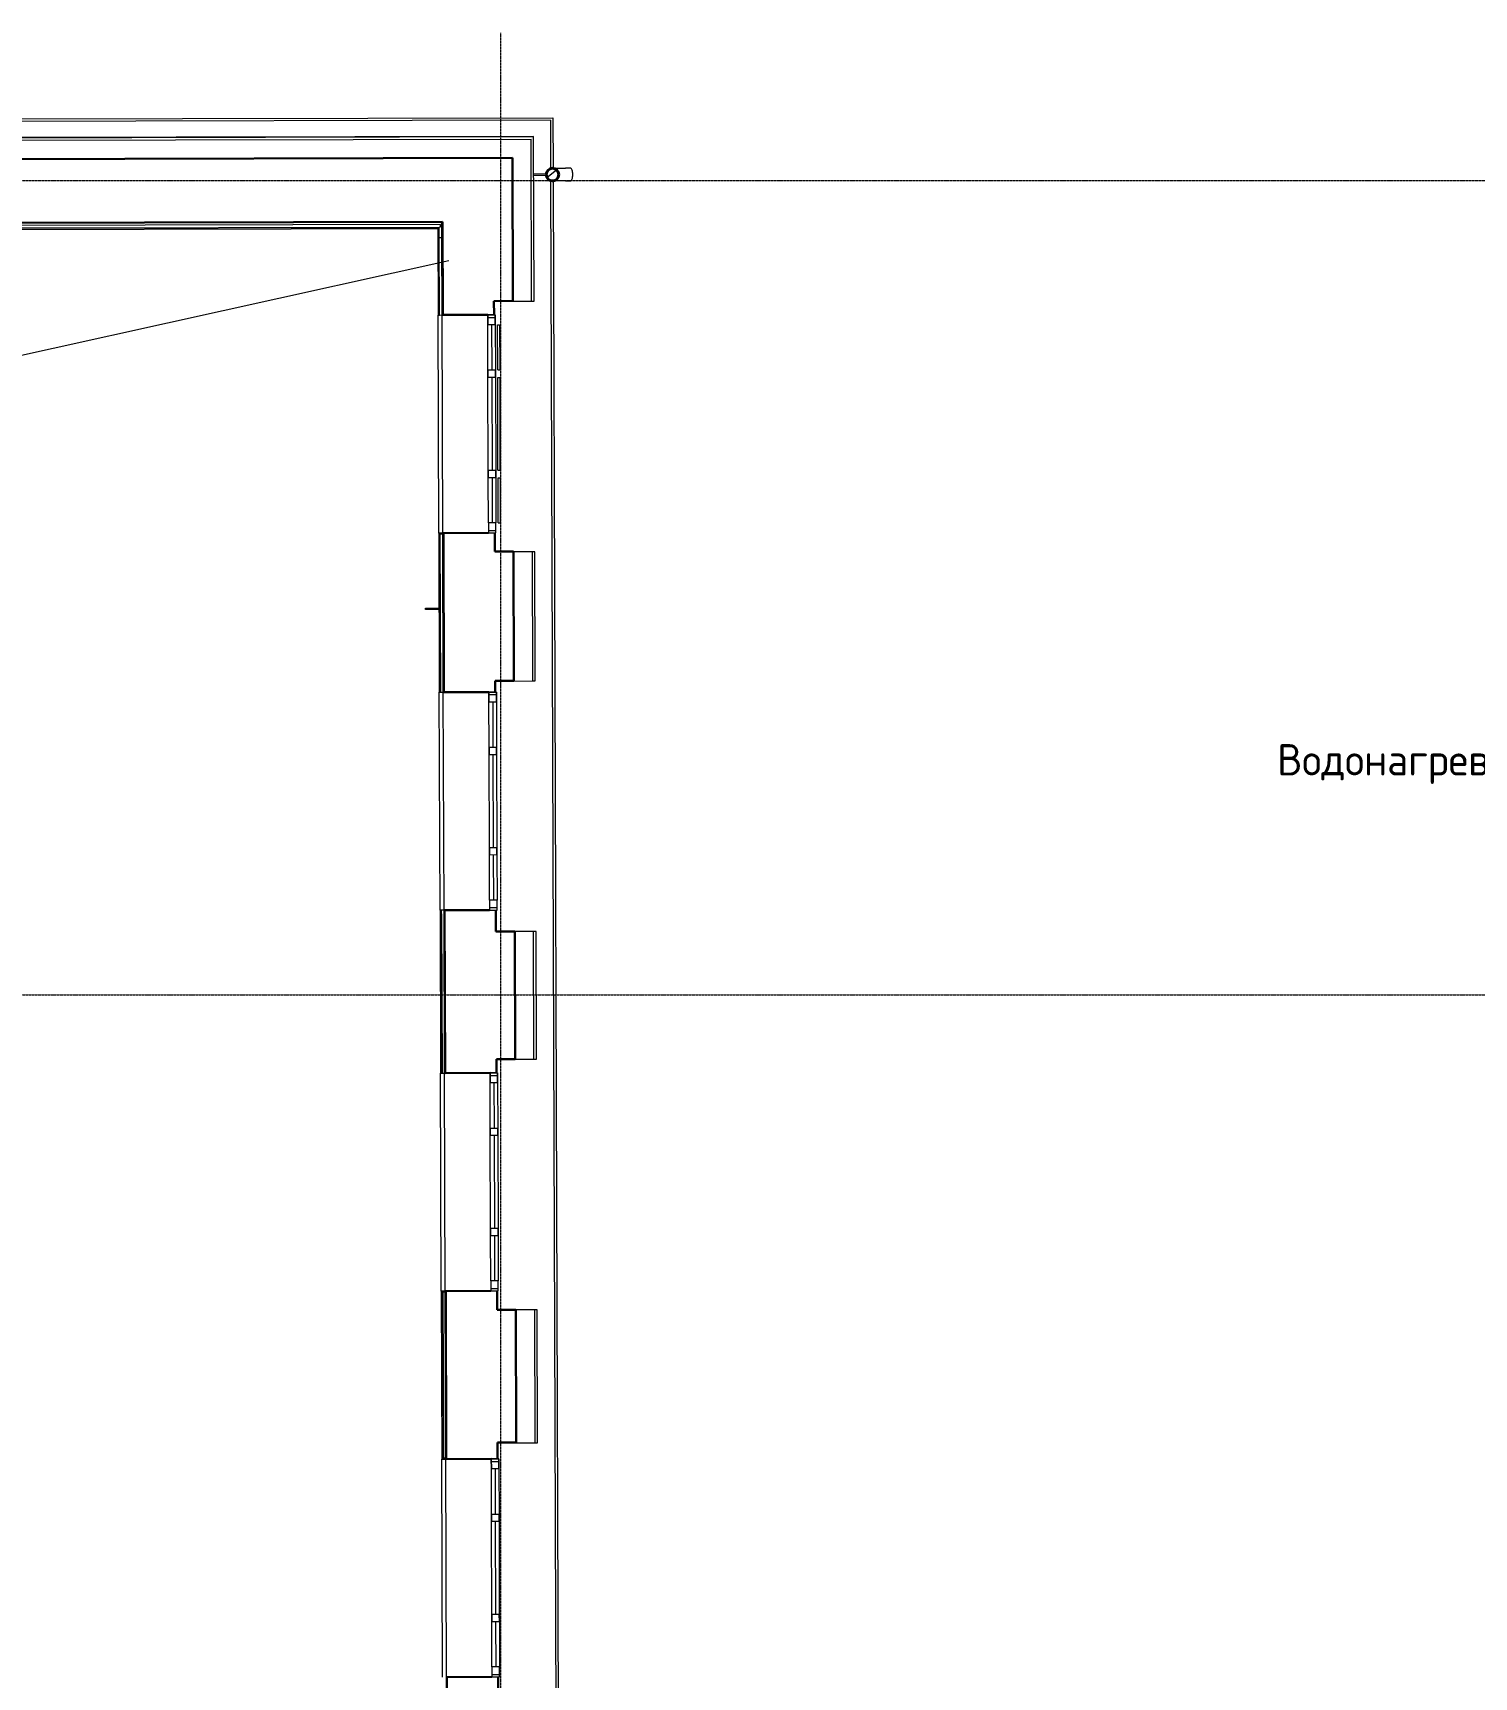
# Model space of a CAD drawing. Header units: millimetres. Extents: x -32 to 417638015, y -35 to 175284279.
# Drawn here: x 416291570 to 416303075, y 175262801 to 175275923 of the extents above; entities that cross this region are included whole.
import ezdxf

# ---------------------------------------------------------------- set-up
doc = ezdxf.new("R2010")
doc.units = ezdxf.units.MM
doc.linetypes.add('ADSK_Линия сетки', pattern=[25, 20, -2.5, 0, -2.5])
for name, color, linetype, lineweight in [('_ Окна', 7, 'Continuous', 9), ('Обобщенные модели', 7, 'Continuous', 18), ('Окна', 7, 'Continuous', 9), ('Оси', 253, 'Continuous', 9), ('Стены внутренние', 7, 'Continuous', 18), ('Стены наружные', 7, 'Continuous', 18), ('Стены несущие', 7, 'Continuous', 30), ('Стены отделка', 7, 'Continuous', 30), ('Стены штриховка', 7, 'Continuous', 9), ('ШТРИХОВКА', 252, 'Continuous', 15)]:
    doc.layers.add(name, color=color, linetype=linetype, lineweight=lineweight)
doc.layers.add('PDF _Текст', color=7, linetype='Continuous')
doc.layers.add('Линии', color=7, linetype='Continuous', lineweight=9, true_color=0x00a600)
doc.styles.add('PDF GOST Common', font='GOST_Common.ttf')

# ---------------------------------------------------------------- blocks, each defined once
blk = doc.blocks.new('1 этаж')
at = {"layer": 'Обобщенные модели', "lineweight": 9}
h = blk.add_hatch(dxfattribs=at)
h.set_pattern_fill('FP_19', color=8, scale=0.9999999999999998, angle=-89.82238493604014, style=0, pattern_type=2)
h.set_pattern_definition([(44.99961506395988, (557.2008913450591, 188.9020115992462), (-106.0653045815197, 106.0667297696571), [])])
h.paths.add_polyline_path([(31508.58276602366, 43232.25756422773), (31530.83475250033, 43232.32654488731), (31550.85316997826, 43242.04346940935), (31564.67312536619, 43259.48378172196), (31569.55740700896, 43281.19321408035), (31563.74933162361, 43303.85541749007), (31550.61080513474, 43320.22624199428), (31530.53252848382, 43329.81886766269), (31508.28054200712, 43329.74988700318), (31488.26212452926, 43320.03296248118), (31474.44216914129, 43302.59265016851), (31469.55788749853, 43280.88321781013), (31474.57667148213, 43259.20448473333), (31488.50448937274, 43241.85018989624), (31504.83412319677, 43234.04852109263)])
at = {"layer": '_ Окна', "color": 8, "lineweight": 18}
for p, q in [((31003.0253092637, 42161.62349153258), (31063.02502096995, 42161.80948929471)), ((31003.27330627988, 42081.62387592426), (31003.0253092637, 42161.62349153258)), ((31063.02502096995, 42161.80948929471), (31063.27301798612, 42081.80987368639)), ((31063.27301798612, 42081.80987368639), (31003.27330627988, 42081.62387592426)), ((31004.38929285268, 41721.62560568679), (31064.38900455893, 41721.81160344892)), ((31004.57529061482, 41661.62589398054), (31004.38929285268, 41721.62560568679)), ((31064.57500232106, 41661.81189174268), (31004.57529061482, 41661.62589398054)), ((31064.38900455893, 41721.81160344892), (31064.57500232106, 41661.81189174268)), ((31006.86926301447, 40921.62944960353), (31066.86897472071, 40921.81544736565)), ((31007.0552607766, 40861.62973789728), (31006.86926301447, 40921.62944960353)), ((31067.05497248284, 40861.81573565941), (31007.0552607766, 40861.62973789728)), ((31066.86897472071, 40921.81544736565), (31067.05497248284, 40861.81573565941)), ((31068.17095905565, 40501.81746542194), (31008.1712473494, 40501.63146765981)), ((31008.1712473494, 40501.63146765981), (31008.41924436558, 40421.63185205148)), ((31008.41924436558, 40421.63185205148), (31068.41895607182, 40421.81784981362)), ((31068.41895607182, 40421.81784981362), (31068.17095905565, 40501.81746542194)), ((31012.35864718035, 39150.84756696404), (31072.35835888659, 39151.03356472617)), ((31012.60664419652, 39070.84795135571), (31012.35864718035, 39150.84756696404)), ((31072.35835888659, 39151.03356472617), (31072.60635590277, 39071.03394911785)), ((31072.60635590277, 39071.03394911785), (31012.60664419652, 39070.84795135571)), ((31013.72263076933, 38710.84968111824), (31073.72234247557, 38711.03567888038)), ((31013.90862853146, 38650.849969412), (31013.72263076933, 38710.84968111824)), ((31073.72234247557, 38711.03567888038), (31073.9083402377, 38651.03596717413)), ((31073.9083402377, 38651.03596717413), (31013.90862853146, 38650.849969412)), ((31016.20260093111, 37910.85352503498), (31076.20231263735, 37911.03952279711)), ((31016.38859869324, 37850.85381332874), (31016.20260093111, 37910.85352503498)), ((31076.38831039948, 37851.03981109086), (31016.38859869324, 37850.85381332874)), ((31076.20231263735, 37911.03952279711), (31076.38831039948, 37851.03981109086)), ((31077.50429697229, 37491.0415408534), (31017.50458526604, 37490.85554309127)), ((31017.50458526604, 37490.85554309127), (31017.75258228222, 37410.85592748294)), ((31017.75258228222, 37410.85592748294), (31077.75229398847, 37411.04192524507)), ((31077.75229398847, 37411.04192524507), (31077.50429697229, 37491.0415408534)), ((31021.77928101557, 36111.9114651537), (31081.77899272181, 36112.09746291583)), ((31022.02727803175, 36031.91184954537), (31021.77928101557, 36111.9114651537)), ((31081.77899272181, 36112.09746291583), (31082.02698973799, 36032.09784730751)), ((31082.02698973799, 36032.09784730751), (31022.02727803175, 36031.91184954537)), ((31023.14326460455, 35671.9135793079), (31083.1429763108, 35672.09957707004)), ((31023.32926236668, 35611.91386760166), (31023.14326460455, 35671.9135793079)), ((31083.32897407293, 35612.09986536379), (31023.32926236668, 35611.91386760166)), ((31083.1429763108, 35672.09957707004), (31083.32897407293, 35612.09986536379)), ((31025.62323476633, 34871.91742322464), (31085.62294647258, 34872.10342098677)), ((31025.80923252847, 34811.9177115184), (31025.62323476633, 34871.91742322464)), ((31085.80894423471, 34812.10370928053), (31025.80923252847, 34811.9177115184)), ((31085.62294647258, 34872.10342098677), (31085.80894423471, 34812.10370928053)), ((31086.92493080751, 34452.10543904306), (31026.92521910127, 34451.91944128093)), ((31026.92521910127, 34451.91944128093), (31027.17321611744, 34371.9198256726)), ((31087.17292782369, 34372.10582343474), (31086.92493080751, 34452.10543904306)), ((31027.17321611744, 34371.9198256726), (31087.17292782369, 34372.10582343474)), ((31031.32919638147, 33031.2713423925), (31091.32890808772, 33031.45734015464)), ((31031.57719339765, 32951.27172678417), (31031.32919638147, 33031.2713423925)), ((31091.5769051039, 32951.45772454631), (31031.57719339765, 32951.27172678417)), ((31091.32890808772, 33031.45734015464), (31091.5769051039, 32951.45772454631)), ((31032.69317997045, 32591.27345654671), (31092.6928916767, 32591.45945430884)), ((31032.87917773259, 32531.27374484046), (31032.69317997045, 32591.27345654671)), ((31092.6928916767, 32591.45945430884), (31092.87888943883, 32531.4597426026)), ((31092.87888943883, 32531.4597426026), (31032.87917773259, 32531.27374484046)), ((31035.17315013224, 31791.27730046344), (31095.17286183848, 31791.46329822558)), ((31035.35914789437, 31731.2775887572), (31035.17315013224, 31791.27730046344)), ((31095.17286183848, 31791.46329822558), (31095.35885960061, 31731.46358651933)), ((31095.35885960061, 31731.46358651933), (31035.35914789437, 31731.2775887572)), ((31096.47484617342, 31371.46531628186), (31036.47513446717, 31371.27931851973)), ((31036.47513446717, 31371.27931851973), (31036.72313148335, 31291.2797029114)), ((31096.72284318959, 31291.46570067354), (31096.47484617342, 31371.46531628186)), ((31036.72313148335, 31291.2797029114), (31096.72284318959, 31291.46570067354))]:
    blk.add_line(p, q, dxfattribs=at)
at = {"layer": '_ Окна', "color": 8}
for p, q in [((31003.08730851775, 42141.6235876305), (31063.08702022399, 42141.80958539264)), ((31033.27316213299, 42081.71687480532), (31034.38914870579, 41721.71860456785)), ((31034.57514646792, 41661.71889286161), (31036.86911886757, 40921.72244848459)), ((31037.0551166297, 40861.72273677834), (31038.1711032025, 40501.72446654088)), ((31008.35724511153, 40441.63175595357), (31068.35695681778, 40441.8177537157)), ((31012.42064643439, 39130.84766306196), (31072.42035814064, 39131.03366082409)), ((31042.60650004963, 39070.94095023678), (31043.72248662243, 38710.94267999931)), ((31043.90848438457, 38650.94296829306), (31046.20245678421, 37910.94652391605)), ((31046.38845454634, 37850.9468122098), (31047.50444111914, 37490.94854197234)), ((31017.69058302818, 37430.85583138502), (31077.69029473442, 37431.04182914715)), ((31021.84128026961, 36091.91156125162), (31081.84099197586, 36092.09755901375)), ((31052.02713388485, 36032.00484842644), (31053.14312045765, 35672.00657818897)), ((31053.32911821979, 35612.00686648273), (31055.62309061944, 34872.01042210571)), ((31055.80908838157, 34812.01071039946), (31056.92507495437, 34452.012440162)), ((31027.1112168634, 34391.91972957469), (31087.11092856964, 34392.10572733681)), ((31031.39119563552, 33011.27143849042), (31091.39090734176, 33011.45743625255)), ((31061.57704925076, 32951.36472566525), (31062.69303582356, 32591.36645542777)), ((31062.87903358569, 32531.36674372153), (31065.17300598534, 31791.37029934451)), ((31065.35900374747, 31731.37058763827), (31066.47499032027, 31371.3723174008)), ((31036.6611322293, 31311.27960681348), (31096.66084393555, 31311.46560457562))]:
    blk.add_line(p, q, dxfattribs=at)
at = {"layer": 'Линии', "color": 8}
blk.add_line((21076.78712641931, 40466.78835131321), (30691.67705611693, 42596.06650913344), dxfattribs=at)
at = {"layer": 'Обобщенные модели', "color": 8}
for p, q in [((31665.55353469038, 43331.49104017158), (31623.04960194726, 43331.35927893227)), ((31468.68360918342, 43285.88053159157), (31369.54286817471, 43285.57319751546)), ((31369.57386780173, 43275.57324556442), (31468.71460881044, 43275.88057964053)), ((31623.35959821749, 43231.35975942187), (31665.86353096059, 43231.49152066117))]:
    blk.add_line(p, q, dxfattribs=at)
at = {"layer": 'Обобщенные модели', "color": 8, "flags": 128}
for points in [[(31532.4194561387, 43331.07832751063), (31533.68983098696, 43331.0822656442), (31536.35332925518, 43331.09052242916), (31539.2296768998, 43331.09943904242), (31542.31427237821, 43331.1090012193), (31545.60218099564, 43331.11919366236), (31549.08814279968, 43331.13000006585), (31552.76658099509, 43331.14140314185), (31556.63161086544, 43331.15338464786), (31560.67704918743, 43331.16592541603), (31564.89642412274, 43331.1790053838), (31569.28298557155, 43331.19260362603), (31573.82971597127, 43331.20669838841), (31578.52934152323, 43331.22126712234), (31583.37434382904, 43331.23628652094), (31588.35697191856, 43331.2517325564), (31593.46925464976, 43331.26758051833), (31598.70301346082, 43331.2838050534), (31604.04987545414, 43331.30038020579), (31609.50128679112, 43331.31727945881), (31615.04852637652, 43331.33447577725), (31620.68271981036, 43331.35194165068), (31623.04960194726, 43331.35927893227)], [(31623.35959821749, 43231.35975942187), (31617.69188501663, 43231.34218963791), (31612.10739278218, 43231.3248778371), (31606.6150555104, 43231.3078517146), (31601.22365976932, 43231.29113850858), (31595.941830642, 43231.27476495662), (31590.77801792833, 43231.25875725289), (31585.74048262708, 43231.24314100631), (31580.83728372011, 43231.22794119954), (31576.07626527974, 43231.21318214904), (31571.46504391982, 43231.19888746613), (31567.01099661086, 43231.18508001925), (31562.7212488784, 43231.17178189738), (31558.60266340373, 43231.15901437467), (31554.66182904501, 43231.14679787645), (31550.90505029655, 43231.13515194649), (31547.33833720297, 43231.1240952158), (31543.96739574431, 43231.1136453728), (31540.79761870786, 43231.103819135), (31537.83407706067, 43231.09463222228), (31535.08151183718, 43231.08609933175), (31532.72945240893, 43231.07880800022)]]:
    blk.add_lwpolyline(points, dxfattribs=at)
at = {"layer": 'Обобщенные модели', "color": 8}
for radius, start, end in [(52.00000000000002, 0.1776150641280949, 180.1776150641281), (52.00000000000001, 180.1776150641281, 0.1776150641280949)]:
    blk.add_arc((31519.55764725379, 43281.03821594523), radius, start, end, dxfattribs=at)
at = {"layer": 'Обобщенные модели', "color": 8, "lineweight": 40}
for radius, start, end in [(49.99999999999995, 0.1776150641280949, 180.1776150641281), (49.99999999999996, 180.1776150641281, 0.1776150641280949)]:
    blk.add_arc((31519.55764725379, 43281.03821594524), radius, start, end, dxfattribs=at)
at = {"layer": 'Обобщенные модели', "color": 8}
for major_axis, ratio, start_param, end_param in [((-0.1549981351114252, 49.99975975520395), 0.3090169943749481, 4.712388980384695, 6.283185307179597), ((-0.1549981351115028, 49.99975975520392), 0.3090169943749482, 3.141592653589792, 4.712388980384689)]:
    blk.add_ellipse((31665.70853282546, 43281.49128041633), major_axis=major_axis, ratio=ratio, start_param=start_param, end_param=end_param, dxfattribs=at)
at = {"layer": 'Окна', "color": 8}
for p, q in [((31063.02502096995, 42161.80948929471), (31003.0253092637, 42161.62349153258)), ((31003.0253092637, 42161.62349153258), (31003.27330627988, 42081.62387592426)), ((31063.27301798612, 42081.80987368639), (31063.02502096995, 42161.80948929471)), ((31004.38929285259, 41721.62560568679), (31003.27330627979, 42081.62387592426)), ((31063.27301798612, 42081.80987368639), (31064.38900455893, 41721.81160344892)), ((31081.01827652314, 42081.78507398477), (31097.01819964481, 42081.83467338801)), ((31082.13406546598, 41721.85055580834), (31081.01827652314, 42081.78507398477)), ((31097.01819964481, 42081.83467338801), (31098.13398858765, 41721.90015521157)), ((31004.38929285268, 41721.62560568679), (31004.57529061482, 41661.62589398054)), ((31006.86926301437, 40921.62944960353), (31004.57529061472, 41661.62589398054)), ((31064.57500232106, 41661.81189174268), (31064.38900455893, 41721.81160344892)), ((31064.57500232106, 41661.81189174268), (31066.8689747207, 40921.81544736565)), ((31082.13406546598, 41721.85055580834), (31098.13398858765, 41721.90015521157)), ((31082.32026085808, 41661.78709204106), (31098.32018397974, 41661.8366914443)), ((31084.61423325772, 40921.79064766403), (31082.32026085808, 41661.78709204106)), ((31098.32018397974, 41661.8366914443), (31100.61415637939, 40921.84024706727)), ((31006.86926301447, 40921.62944960353), (31007.0552607766, 40861.62973789728)), ((31008.1712473493, 40501.63146765981), (31007.0552607765, 40861.62973789728)), ((31067.05497248284, 40861.81573565941), (31066.86897472071, 40921.81544736565)), ((31067.05497248284, 40861.81573565941), (31068.17095905564, 40501.81746542195)), ((31084.61423325772, 40921.79064766403), (31100.61415637939, 40921.84024706727)), ((31084.80023101985, 40861.79093595779), (31100.80015414152, 40861.84053536103)), ((31085.91621759266, 40501.79266572032), (31084.80023101985, 40861.79093595779)), ((31100.80015414152, 40861.84053536103), (31101.91614071432, 40501.84226512356)), ((31008.1712473494, 40501.63146765981), (31008.41924436558, 40421.63185205148)), ((31008.41924436558, 40421.63185205148), (31068.41895607182, 40421.81784981362)), ((31068.41895607182, 40421.81784981362), (31068.17095905565, 40501.81746542194)), ((31085.91621759266, 40501.79266572032), (31101.91614071432, 40501.84226512356)), ((31072.35835888659, 39151.03356472617), (31012.35864718035, 39150.84756696404)), ((31012.35864718035, 39150.84756696404), (31012.60664419652, 39070.84795135571)), ((31072.60635590277, 39071.03394911785), (31072.35835888659, 39151.03356472617)), ((31013.72263076923, 38710.84968111824), (31012.60664419643, 39070.84795135571)), ((31072.60635590277, 39071.03394911785), (31073.72234247557, 38711.03567888038)), ((31013.72263076933, 38710.84968111824), (31013.90862853146, 38650.849969412)), ((31073.9083402377, 38651.03596717413), (31073.72234247557, 38711.03567888038)), ((31016.20260093101, 37910.85352503498), (31013.90862853137, 38650.849969412)), ((31073.9083402377, 38651.03596717413), (31076.20231263735, 37911.03952279711)), ((31016.20260093111, 37910.85352503498), (31016.38859869324, 37850.85381332874)), ((31017.50458526595, 37490.85554309127), (31016.38859869315, 37850.85381332874)), ((31076.38831039948, 37851.03981109086), (31076.20231263735, 37911.03952279711)), ((31076.38831039948, 37851.03981109086), (31077.50429697228, 37491.0415408534)), ((31017.50458526604, 37490.85554309127), (31017.75258228222, 37410.85592748294)), ((31017.75258228222, 37410.85592748294), (31077.75229398847, 37411.04192524507)), ((31077.75229398847, 37411.04192524507), (31077.50429697229, 37491.0415408534)), ((31081.77899272181, 36112.09746291583), (31021.77928101557, 36111.9114651537)), ((31021.77928101557, 36111.9114651537), (31022.02727803175, 36031.91184954537)), ((31082.02698973799, 36032.09784730751), (31081.77899272181, 36112.09746291583)), ((31023.14326460446, 35671.9135793079), (31022.02727803166, 36031.91184954537)), ((31082.02698973799, 36032.09784730751), (31083.14297631079, 35672.09957707004)), ((31023.14326460455, 35671.9135793079), (31023.32926236668, 35611.91386760166)), ((31025.62323476624, 34871.91742322464), (31023.32926236659, 35611.91386760166)), ((31083.32897407293, 35612.09986536379), (31083.1429763108, 35672.09957707004)), ((31083.32897407292, 35612.09986536379), (31085.62294647257, 34872.10342098677)), ((31025.62323476633, 34871.91742322464), (31025.80923252847, 34811.9177115184)), ((31026.92521910117, 34451.91944128093), (31025.80923252837, 34811.9177115184)), ((31085.80894423471, 34812.10370928053), (31085.62294647258, 34872.10342098677)), ((31085.8089442347, 34812.10370928053), (31086.92493080751, 34452.10543904307)), ((31026.92521910127, 34451.91944128093), (31027.17321611744, 34371.9198256726)), ((31087.17292782369, 34372.10582343474), (31086.92493080751, 34452.10543904306)), ((31027.17321611744, 34371.9198256726), (31087.17292782369, 34372.10582343474)), ((31091.32890808772, 33031.45734015464), (31031.32919638147, 33031.2713423925)), ((31031.32919638147, 33031.2713423925), (31031.57719339765, 32951.27172678417)), ((31032.69317997036, 32591.27345654671), (31031.57719339756, 32951.27172678418)), ((31091.5769051039, 32951.45772454631), (31091.32890808772, 33031.45734015464)), ((31091.5769051039, 32951.45772454631), (31092.6928916767, 32591.45945430884)), ((31032.69317997045, 32591.27345654671), (31032.87917773259, 32531.27374484046)), ((31092.87888943883, 32531.4597426026), (31092.6928916767, 32591.45945430884)), ((31035.17315013214, 31791.27730046344), (31032.8791777325, 32531.27374484046)), ((31092.87888943883, 32531.4597426026), (31095.17286183847, 31791.46329822558)), ((31035.17315013224, 31791.27730046344), (31035.35914789437, 31731.2775887572)), ((31095.35885960061, 31731.46358651933), (31095.17286183848, 31791.46329822558)), ((31036.47513446707, 31371.27931851973), (31035.35914789427, 31731.2775887572)), ((31095.35885960061, 31731.46358651933), (31096.47484617341, 31371.46531628186)), ((31036.47513446717, 31371.27931851973), (31036.72313148335, 31291.2797029114)), ((31096.72284318959, 31291.46570067354), (31096.47484617342, 31371.46531628186)), ((31036.72313148335, 31291.2797029114), (31096.72284318959, 31291.46570067354))]:
    blk.add_line(p, q, dxfattribs=at)
at = {"layer": 'Оси', "color": 8, "linetype": 'ADSK_Линия сетки'}
for p, q in [((31106.76592647669, -4162.595295516339), (31106.76592647677, 44411.90026894394)), ((-9557.527964694305, 43233.90181029196), (56672.20057343829, 43233.90181029175)), ((-9557.527964694336, 36733.90181029197), (56672.20057343828, 36733.90181029175))]:
    blk.add_line(p, q, dxfattribs=at)
at = {"layer": 'Стены внутренние', "color": 8}
for p, q in [((30636.33653927149, 42777.1711079502), (30635.92145303008, 42903.00035882022)), ((30644.14055154304, 40411.46268409683), (30638.37083665736, 42160.49416089676)), ((30644.11073093419, 40420.50250382134), (30624.11082663678, 40420.44050456607)), ((30644.11073093419, 40420.50250382134), (30644.14054999314, 40411.46315374074)), ((30506.38810738534, 39821.21979350087), (30612.65579235638, 39821.21979350087)), ((30506.38810738534, 39809.21979350087), (30506.38810738534, 39821.21979350087)), ((30612.65579235638, 39809.21979350087), (30506.38810738534, 39809.21979350087)), ((30612.65579235638, 39809.21979350087), (30612.65579235638, 39821.21979350087)), ((30654.04268283013, 37409.73042321226), (30648.30279511149, 39149.72009203849)), ((30664.09736291278, 34361.75451761128), (30658.32765205548, 36110.78477324623)), ((30664.06754273642, 34370.79420621968), (30644.06763843904, 34370.73220696441)), ((30664.06754273642, 34370.79420621968), (30664.09736179537, 34361.75485613914)), ((30648.49017447996, 33030.08455000124), (30668.49007877737, 33030.1465492565)), ((30674.23011778702, 31290.11101826923), (30668.45392310433, 33041.1067808457)), ((30668.45392310366, 33041.1067808457), (30668.49007877737, 33030.1465492565))]:
    blk.add_line(p, q, dxfattribs=at)
at = {"layer": 'Стены наружные', "color": 8}
for p, q in [((31503.24872070894, 43714.64746046488), (19008.40303121926, 43687.92900132589)), ((19258.68044561474, 43708.46422988108), (31523.18271265141, 43734.69013221115)), ((31503.24872070894, 43714.6474604649), (31504.51729893225, 43330.09063446743)), ((31523.18271265141, 43734.69013221115), (31524.5119336007, 43331.75006914674)), ((31504.84126303991, 43231.88414889525), (31547.4385025556, 30318.95617693608)), ((31524.84640594688, 43230.35811595384), (31567.43698100047, 30319.45040915827)), ((30612.11088405835, 40420.40330501292), (30606.37099337674, 42160.39387203947)), ((30622.04284251246, 37409.62923615462), (30616.30295183085, 39149.61980318118)), ((30632.06769586061, 34370.69500741124), (30626.327805179, 36110.6855744378)), ((30642.2301225831, 31290.05678342151), (30636.49023190152, 33030.04735044808))]:
    blk.add_line(p, q, dxfattribs=at)
at = {"layer": 'Стены несущие', "color": 8}
for p, q in [((18429.59743045317, 43386.69062157898), (31199.14394201018, 43413.99648954815)), ((31202.68335238728, 42272.24295553447), (31199.14394201018, 43413.99648954811)), ((18939.59743045314, 42877.780018394), (30640.72594512132, 42902.80122568762)), ((30640.72594512132, 42902.80122568762), (30643.0270390262, 42160.50750495981)), ((31052.68407312164, 42271.77796112913), (31202.68335238728, 42272.24295553447)), ((31053.02506901888, 42161.7784896677), (31052.68407312164, 42271.77796112913)), ((30643.0270390262, 42160.50750495981), (31003.0253092637, 42161.62349153259)), ((31008.41924436559, 40421.63185205149), (30648.42097412809, 40420.51586547868)), ((30648.42097412809, 40420.51586547868), (30652.36037694284, 39149.73158039122)), ((31058.88399852609, 40271.78757092099), (31058.41900412075, 40421.7868501866)), ((31208.8832777917, 40272.25256532633), (31058.88399852609, 40271.78757092099)), ((31212.07868955797, 39241.46712706385), (31208.8832777917, 40272.25256532633)), ((31062.07941029232, 39241.00213265851), (31212.07868955797, 39241.46712706385)), ((31062.35840693553, 39151.00256509914), (31062.07941029232, 39241.00213265851)), ((30652.36037694284, 39149.73158039122), (31012.35864718034, 39150.84756696403)), ((31017.75258228224, 37410.85592748295), (30657.75431204477, 37409.73994091013)), ((30657.75431204477, 37409.73994091013), (30661.7810107781, 36110.7954785809)), ((31068.27933569677, 37241.01174245037), (31067.75234203739, 37411.01092561806)), ((31218.27861496242, 37241.47673685571), (31068.27933569677, 37241.01174245037)), ((31221.43732413914, 36222.53092915559), (31218.27861496242, 37241.47673685571)), ((31071.43804487353, 36222.06593475025), (31221.43732413914, 36222.53092915559)), ((31071.77904077075, 36112.06646328882), (31071.43804487353, 36222.06593475025)), ((30661.7810107781, 36110.7954785809), (31021.77928101557, 36111.91146515371)), ((31027.17321611746, 34371.91982567262), (30667.17494587996, 34370.80383909981)), ((30667.17494587996, 34370.80383909981), (30671.33092614397, 33030.1553558197)), ((31077.63797027798, 34222.07554454212), (31077.17297587264, 34372.07482380774)), ((31227.63724954356, 34222.54053894746), (31077.63797027798, 34222.07554454212)), ((31230.925240251, 33161.8907102965), (31227.63724954356, 34222.54053894746)), ((31080.92596098536, 33161.42571589116), (31230.925240251, 33161.8907102965)), ((31081.32895613665, 33031.42634052763), (31080.92596098536, 33161.42571589116)), ((30671.33092614397, 33030.1553558197), (31031.3291963815, 33031.27134239252)), ((31036.72313148336, 31291.27970291142), (30676.72486124586, 31290.1637163386)), ((30676.72486124586, 31290.1637163386), (30680.7722014653, 29984.56066198821)), ((31087.12588638981, 31161.43532568299), (31086.72289123852, 31291.43470104652))]:
    blk.add_line(p, q, dxfattribs=at)
at = {"layer": 'Стены отделка', "color": 8, "lineweight": 9}
for p, q in [((31368.61663803866, 43584.3592715921), (18259.59743045317, 43556.32748930731)), ((31368.6140143993, 43585.35922254242), (18259.67930509511, 43557.32762094519)), ((18259.68144344873, 43556.3276232315), (31368.61615275289, 43584.3592248287)), ((31352.68835233405, 42270.86255557147), (31348.67867380002, 43564.31659135161)), ((31368.61615275289, 43584.3592248287), (31368.6140143993, 43585.35922254242)), ((31372.68825623614, 42270.92455482762), (31368.61663803866, 43584.3592715921)), ((30626.06571650953, 42882.7696025101), (18939.59743045314, 42857.77974404056)), ((18971.59743045314, 42825.84809835047), (30604.09373326146, 42850.72254537245)), ((30604.09373326146, 42850.72254537242), (30606.37099337677, 42160.39387203948)), ((30616.05412842688, 42862.7481484202), (30626.10848358122, 42862.76964823573)), ((30616.33664809109, 42777.10513219655), (30616.05412842688, 42862.7481484202)), ((30636.33653927085, 42777.1711079502), (30616.33664809115, 42777.10513219655)), ((30626.10848358122, 42862.76964823573), (30626.06571650953, 42882.7696025101)), ((30638.37083665672, 42160.49416089676), (30636.33653927085, 42777.1711079502)), ((31202.68335238728, 42272.24295553447), (31202.68907306844, 42270.39756116613)), ((31202.68907306844, 42270.39756116613), (31352.68835233405, 42270.86255557147)), ((31352.68835233405, 42270.86255557358), (31372.68825623614, 42270.92455482762)), ((30606.37099337677, 42160.39387203948), (30618.37093595514, 42160.4310715926)), ((30618.37093955104, 42160.42998154373), (30638.37083665672, 42160.49416089676)), ((30624.11082663678, 40420.44050456607), (30612.11088405835, 40420.40330501291)), ((30612.11088405835, 40420.40330501291), (30616.30295183085, 39149.61980318115)), ((30624.14065443672, 40411.39850474375), (30624.11082663678, 40420.44050456607)), ((30644.1405515424, 40411.46268409683), (30624.14065443672, 40411.39850474375)), ((30648.30279511082, 39149.72009203849), (30644.1405515424, 40411.46268409683)), ((31358.88827773853, 40270.87216536333), (31208.88899847292, 40270.40717095799)), ((31378.88818164059, 40270.93416461945), (31358.88827773853, 40270.87216536541)), ((31362.08368950474, 39240.08672710085), (31358.88827773853, 40270.87216536541)), ((31382.07840413169, 39241.82269817289), (31378.88818164059, 40270.93416461945)), ((31212.07868955797, 39241.46712706385), (31212.08441023913, 39239.62173269551)), ((31212.08441023913, 39239.62173269551), (31362.08368950474, 39240.08672710085)), ((31362.07850022963, 39241.76069891888), (31382.07840413169, 39241.82269817289)), ((30616.30295183085, 39149.61980318115), (30628.30289440928, 39149.65700273431)), ((30628.30289800515, 39149.65591268544), (30648.30279511082, 39149.72009203849)), ((30634.04278509092, 37409.66643570778), (30622.04284251246, 37409.62923615462)), ((30622.04284251246, 37409.62923615462), (30626.327805179, 36110.68557443778)), ((30654.04268282946, 37409.73042321226), (30634.04279164976, 37409.66444745859)), ((30634.13857990483, 37380.62719405221), (30634.04278509092, 37409.66643570778)), ((30658.32765205484, 36110.78477324623), (30654.04268282946, 37409.73042321226)), ((31368.28361490922, 37240.0963368927), (31218.28433564361, 37239.63134248737)), ((31388.27832953617, 37241.83230796475), (31368.27842563411, 37241.77030871071)), ((31371.44232408592, 36221.15052919259), (31368.27842563411, 37241.77030871071)), ((31391.44222798804, 36221.21252844874), (31388.27832953617, 37241.83230796475)), ((31221.43732413914, 36222.53092915559), (31221.44304482033, 36220.68553478725)), ((31221.44304482033, 36220.68553478725), (31371.44232408592, 36221.15052919259)), ((31371.44232408598, 36221.1505291947), (31391.44222798804, 36221.21252844874)), ((30626.327805179, 36110.68557443778), (30658.32765205484, 36110.78477324623)), ((30644.06763843901, 34370.7322069644), (30632.06769586061, 34370.69500741124)), ((30632.06769586061, 34370.69500741124), (30636.49023190149, 33030.04735044809)), ((30644.09746580644, 34361.69033825824), (30644.06763843901, 34370.7322069644)), ((30664.09736291211, 34361.75451761128), (30644.09746580644, 34361.69033825824)), ((30668.45392310363, 33041.1067808457), (30664.09736291211, 34361.75451761128)), ((31377.6422494904, 34221.16013898444), (31227.64297022478, 34220.69514457912)), ((31397.64215339249, 34221.22213824061), (31377.6422494904, 34221.16013898652)), ((31380.93024019778, 33160.5103103335), (31377.6422494904, 34221.16013898652)), ((31400.93014409993, 33160.57230958961), (31397.64215339249, 34221.22213824061)), ((31230.925240251, 33161.8907102965), (31230.93096093216, 33160.04531592816)), ((31230.93096093216, 33160.04531592816), (31380.93024019778, 33160.5103103335)), ((31380.93024019781, 33160.51031033557), (31400.93014409993, 33160.57230958961)), ((30636.49023190149, 33030.04735044809), (30648.49017447996, 33030.08455000125)), ((30648.45402599798, 33041.04260149262), (30668.45392310363, 33041.1067808457)), ((30648.49017447996, 33030.08455000125), (30648.45402599798, 33041.04260149262))]:
    blk.add_line(p, q, dxfattribs=at)
at = {"layer": 'Стены штриховка', "color": 8}
for p, q in [((18279.59743045317, 43536.37021075102), (31348.67867380002, 43564.31659135164)), ((18959.59743045314, 42837.82246548426), (30616.05412842688, 42862.7481484202)), ((18969.59743045317, 42827.84382620612), (30606.08713245569, 42852.72681254707)), ((30606.08713245569, 42852.72681254704), (30608.37098380644, 42160.40007196498)), ((30618.37093955104, 42160.42998154373), (30616.33664809109, 42777.10513219655)), ((30614.11087448808, 40420.40950493841), (30618.30294226058, 39149.62600310669)), ((30628.30289800515, 39149.65591268544), (30624.14065443672, 40411.39850474375)), ((30624.04283294218, 37409.63543608015), (30628.32779560873, 36110.69177436331)), ((30634.13857990483, 37380.62719405221), (30638.32774775743, 36110.72277399097)), ((30634.06768629036, 34370.70120733678), (30638.49022233125, 33030.05355037359)), ((30644.09746580644, 34361.69033825824), (30648.45402599798, 33041.04260149262))]:
    blk.add_line(p, q, dxfattribs=at)

msp = doc.modelspace()

# ---------------------------------------------------------------- block references
at = {"layer": 'ШТРИХОВКА'}
msp.add_blockref('1 этаж', (416264198.1010904, 175231510.6631508), dxfattribs=at)

# ---------------------------------------------------------------- texts
at = {"layer": 'PDF _Текст', "insert": (416301502.8339906, 175270087.4828765), "char_height": 250.0209218035434, "attachment_point": 4, "style": 'PDF GOST Common'}
msp.add_mtext('Водонагреватель накопительный', dxfattribs=at)

doc.saveas('drawing.dxf')
